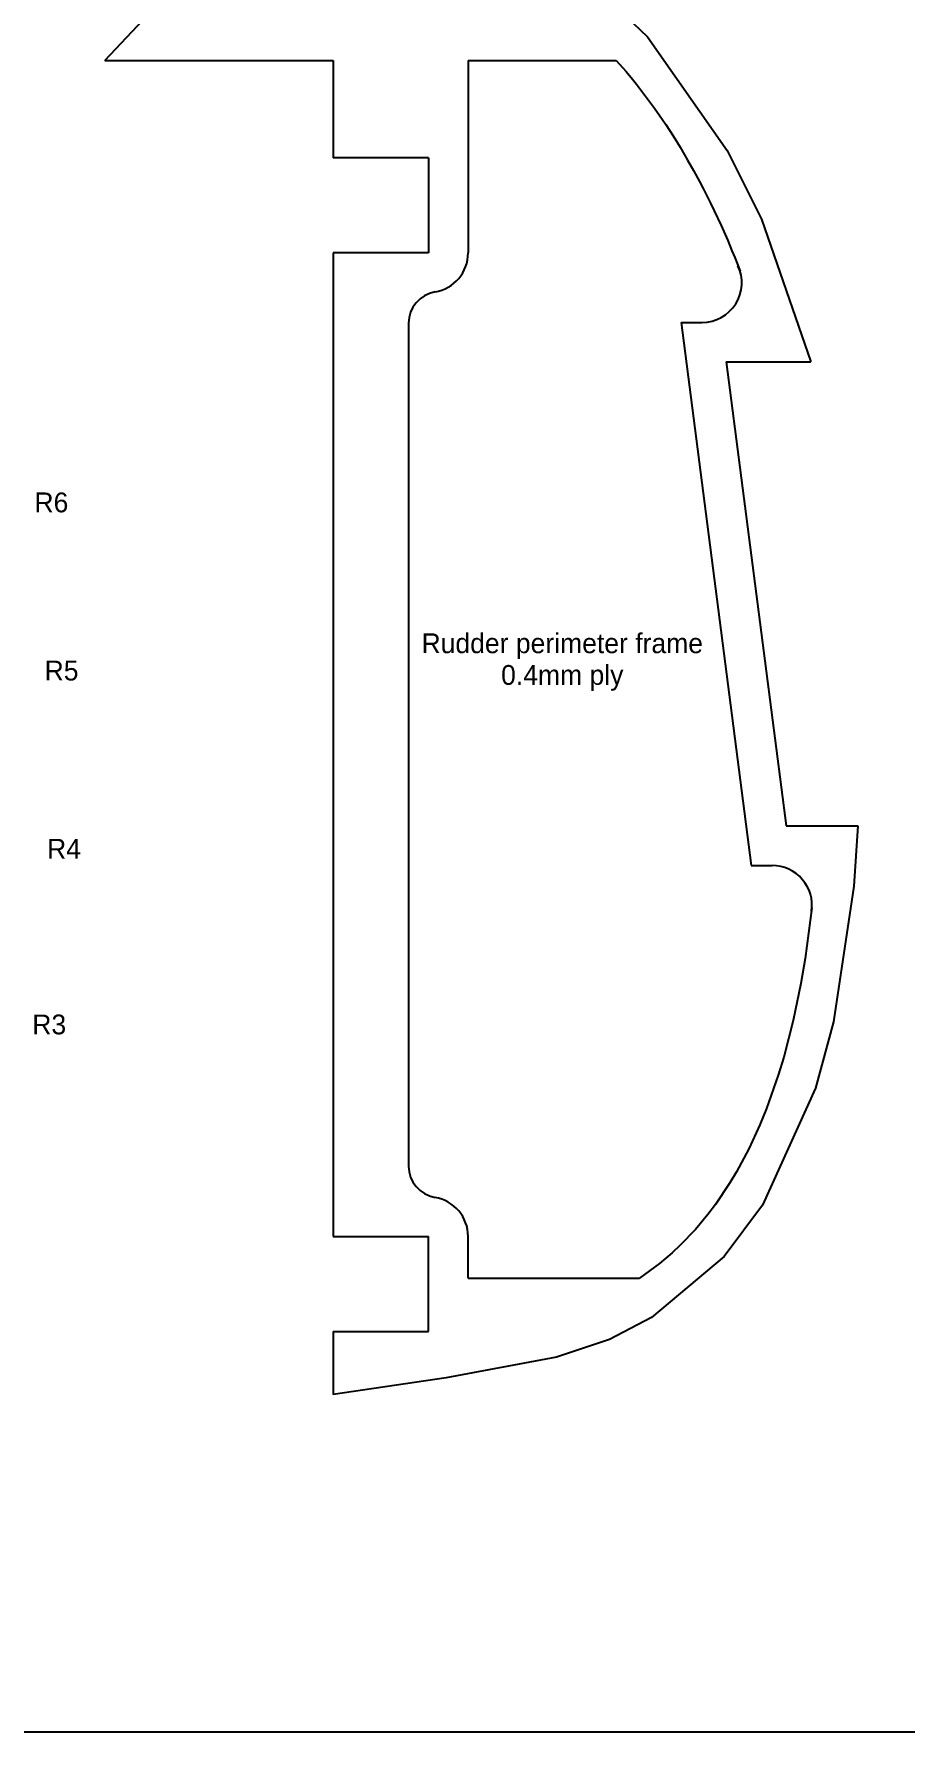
# Model space of a CAD drawing. Extents: x -1638 to 412, y -412 to 1290.
# Drawn here: x -1324.2 to -1214.4, y -391.8 to -177.6 of the extents above; entities that cross this region are included whole.
import ezdxf
from ezdxf.enums import TextEntityAlignment as Align

# ---------------------------------------------------------------- set-up
doc = ezdxf.new("R2010")
doc.units = 0
for name, color, linetype in [('4', 7, 'CONTINUOUS'), ('6', 7, 'CONTINUOUS'), ('8', 7, 'CONTINUOUS')]:
    doc.layers.add(name, color=color, linetype=linetype)
doc.styles.add('txt', font='TXT', dxfattribs={"height": 0.2})

msp = doc.modelspace()

# ---------------------------------------------------------------- linework, layer by layer
at = {"layer": '4', "color": 5, "linetype": 'CONTINUOUS'}
for p, q in [((-1315.2974, -180.9278), (-1286.4832, -180.9278)), ((-1286.4832, -180.9278), (-1286.4832, -193.1933)), ((-1269.4832, -180.9278), (-1250.808, -180.9278)), ((-1269.4832, -180.9278), (-1269.4832, -205.1933)), ((-1275.8862, -193.1933), (-1286.4832, -193.1933)), ((-1274.4832, -193.1933), (-1275.8862, -193.1933)), ((-1274.4832, -193.1933), (-1274.4832, -198.4433)), ((-1274.4832, -198.4433), (-1274.4832, -199.9433)), ((-1274.4832, -199.9433), (-1274.4832, -205.1933)), ((-1275.8004, -205.1933), (-1286.4832, -205.1933)), ((-1286.4832, -205.1933), (-1286.4832, -329.2973)), ((-1274.4832, -205.1933), (-1275.8004, -205.1933)), ((-1276.9832, -214.0674), (-1276.9832, -234.3639)), ((-1242.6212, -213.9588), (-1239.98, -213.9588)), ((-1242.6212, -213.9588), (-1233.7954, -282.5007)), ((-1236.936, -218.9588), (-1229.3976, -277.5007)), ((-1236.936, -218.9588), (-1226.2868, -218.9588)), ((-1276.9832, -234.3639), (-1276.9832, -236.4743)), ((-1276.9832, -236.4743), (-1276.9832, -237.9743)), ((-1276.9832, -237.9743), (-1276.9832, -255.4898)), ((-1276.9832, -255.4898), (-1276.9832, -279.0007)), ((-1229.3976, -277.5007), (-1220.3574, -277.5007)), ((-1276.9832, -279.0007), (-1276.9832, -296.5163)), ((-1233.7952, -282.5007), (-1231.1406, -282.5007)), ((-1276.9832, -296.5163), (-1276.9832, -298.0163)), ((-1276.9832, -298.0163), (-1276.9832, -315.5318)), ((-1276.9832, -315.5318), (-1276.9832, -317.0318)), ((-1276.9832, -317.0318), (-1276.9832, -320.4232)), ((-1286.4832, -329.2973), (-1274.4832, -329.2973)), ((-1281.9832, -329.2973), (-1278.061, -329.2973)), ((-1274.4832, -334.5473), (-1274.4832, -329.2973)), ((-1269.4832, -334.5473), (-1269.4832, -329.2973)), ((-1274.4832, -341.2973), (-1274.4832, -334.5473)), ((-1269.4832, -334.5473), (-1247.8704, -334.5473)), ((-1286.4832, -341.2973), (-1274.4832, -341.2973)), ((-1286.4832, -341.2973), (-1286.4832, -349.2503))]:
    msp.add_line(p, q, dxfattribs=at)
for points in [[(-1315.2974, -180.9278), (-1307.007361, -172.073245), (-1302.335926, -168.530435), (-1294.327845, -164.602087), (-1281.124833, -162.37839), (-1274.139191, -162.783445), (-1264.019181, -165.402444), (-1253.076628, -171.961081), (-1246.853894, -177.946406), (-1236.818787, -192.286267), (-1232.516698, -200.944935), (-1226.2868, -218.9588)], [(-1250.808, -180.9278), (-1250.394025, -181.387605), (-1249.578722, -182.322906), (-1248.7802, -183.278237), (-1248.257127, -183.92572), (-1247.23311, -185.244688), (-1246.484345, -186.253662), (-1245.994281, -186.935119), (-1245.03589, -188.317739), (-1244.567505, -189.018266), (-1243.652213, -190.436164), (-1242.765364, -191.874399), (-1242.189819, -192.843265), (-1241.813054, -193.493196), (-1241.07607, -194.801703), (-1240.334063, -196.171146), (-1239.852314, -197.090053), (-1238.919263, -198.941955), (-1238.467712, -199.87487), (-1237.593934, -201.754432), (-1236.758423, -203.652036), (-1236.222181, -204.926972), (-1235.873741, -205.781259), (-1235.1982, -207.5001)], [(-1220.3574, -277.5007), (-1220.861656, -285.083447), (-1223.432541, -302.212596), (-1225.713591, -310.602123), (-1232.376766, -325.357997), (-1237.207716, -331.820025), (-1246.384472, -339.515173), (-1251.672631, -342.285291), (-1258.331092, -344.540145), (-1272.257459, -347.145321), (-1286.4832, -349.2503)], [(-1226.1522, -287.8391), (-1226.991777, -294.232159), (-1227.530229, -297.387375), (-1228.505825, -302.061361), (-1229.703819, -306.65706), (-1230.393561, -308.922852), (-1231.878228, -313.139506), (-1232.715144, -315.201664), (-1234.097867, -318.2197), (-1235.643139, -321.128841), (-1236.480152, -322.536017), (-1238.289771, -325.242464), (-1239.265115, -326.536488), (-1240.820145, -328.396147), (-1242.746442, -330.403162), (-1243.76327, -331.35098), (-1245.352174, -332.699258), (-1247.8706, -334.5473)]]:
    msp.add_lwpolyline(points, dxfattribs=at)
for centre, radius, start, end in [((-1274.48315, -205.1933), 5, 279.594069, 359.999369), ((-1239.98005, -208.9588), 5, 270.000003, 25.455961), ((-1272.98315, -214.06742), 4, 99.594069, 180), ((-1231.14065, -287.5007), 5, 351.5524, 90.000003), ((-1272.98315, -320.42318), 4, 180, 260.405931), ((-1274.48315, -329.2973), 5, 0.000169, 80.405931)]:
    msp.add_arc(centre, radius, start, end, dxfattribs=at)
at = {"layer": '6', "color": 202, "linetype": 'CONTINUOUS'}
msp.add_line((-469.4576, -391.8181), (-1618.4576, -391.8181), dxfattribs=at)

# ---------------------------------------------------------------- texts
at = {"layer": '8', "color": 250, "linetype": 'CONTINUOUS', "style": 'txt'}
for s, p in [('R6', (-1322.0182, -235.4265)), ('Rudder perimeter frame', (-1257.6158, -253.1984)), ('R5', (-1320.7353, -256.6431)), ('0.4mm ply', (-1257.6158, -257.1984)), ('R4', (-1320.4239, -279.1263)), ('R3', (-1322.2916, -301.2928))]:
    msp.add_text(s, height=2.5, dxfattribs=at).set_placement(p, align=Align.TOP_CENTER)

doc.saveas('drawing.dxf')
